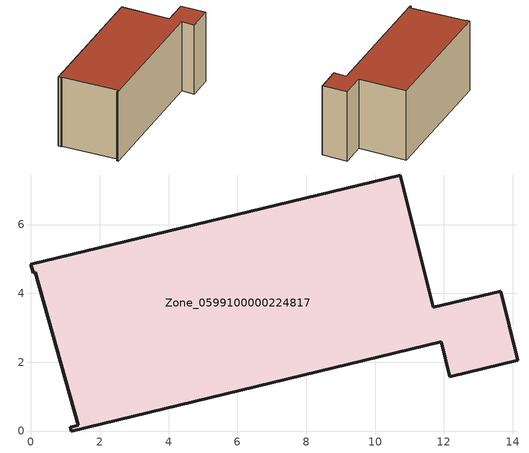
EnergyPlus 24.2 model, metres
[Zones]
Zone_0599100000224817
 floor ground (C_G): 1.17,0 1.14,0.11 1.38,0.16 0.12,4.61 0.06,4.59 0,4.84 10.74,7.44 11.69,3.59 13.66,4.06 14.14,2.06 12.17,1.58 11.93,2.59 z0
 wall outside (C_F): 10.74,7.44 0,4.84 0.06,4.59 0.12,4.61 1.38,0.16 1.14,0.11 1.17,0 11.93,2.59 12.17,1.58 14.14,2.06 13.66,4.06 11.69,3.59 10.74,7.44 z0:6.11
 roof outside (C_R): 1.17,0 11.93,2.59 12.17,1.58 14.14,2.06 13.66,4.06 11.69,3.59 10.74,7.44 0,4.84 0.06,4.59 0.12,4.61 1.38,0.16 1.14,0.11 z6.11
[BUILDING]
Pand.0599100000224817: North Axis=0; Terrain=City; Loads Convergence Tolerance Value=0.04; Temperature Convergence Tolerance Value=0.4; Solar Distribution=FullExterior; Maximum Number of Warmup Days=25; Minimum Number of Warmup Days=1
[Site:Location]
Rotterdam.The.Hague.AP_ZH_NLD Design_Conditions: Latitude=51.96; Longitude=4.45; Time Zone=1; Elevation=-4.5
[SITE:GROUNDTEMPERATURE:BUILDINGSURFACE]
18, 18, 18, 18, 18, 18, 18, 18, 18, 18, 18, 18
[MATERIAL] Thermal Absorptance=0.9; Solar Absorptance=0.7; Visible Absorptance=0.7
Name | Roughness | Thickness | Conductivity | Density | Specific Heat
G.TC.1975-1991 | MediumSmooth | 0.15 | 0.288461 | 540 | 1210
F.TC.1975-1991 | Rough | 0.3 | 0.230769 | 1920 | 840
R.TC.1975-1991 | MediumRough | 0.2 | 0.153846 | 1500 | 1000
[CONSTRUCTION]
C_G: G.TC.1975-1991
C_F: F.TC.1975-1991
C_R: R.TC.1975-1991
[ZONE]
Zone_0599100000224817: Type=1; Multiplier=1; Ceiling Height=Autocalculate; Volume=Autocalculate; Floor Area=autocalculate; Part of Total Floor Area=Yes
[ZONEINFILTRATION:DESIGNFLOWRATE]
Infil_Zone_0599100000224817: Zone or ZoneList or Space or SpaceList=Zone_0599100000224817; Schedule=AlwaysOn; Design Flow Rate Calculation Method=Flow/Area; Flow Rate per Floor Area=0.003; Constant Term Coefficient=1; Temperature Term Coefficient=0; Velocity Term Coefficient=0; Velocity Squared Term Coefficient=0
[HVACTEMPLATE:ZONE:IDEALLOADSAIRSYSTEM]
Zone_0599100000224817: Maximum Heating Supply Air Temperature=50; Minimum Cooling Supply Air Temperature=13; Maximum Heating Supply Air Humidity Ratio=0.0156; Minimum Cooling Supply Air Humidity Ratio=0.0077; Heating Limit=NoLimit; Cooling Limit=NoLimit; Dehumidification Control Type=ConstantSensibleHeatRatio; Cooling Sensible Heat Ratio=0.7; Dehumidification Setpoint=60; Humidification Control Type=None; Humidification Setpoint=30; Outdoor Air Method=None; Outdoor Air Flow Rate per Person=0.00944; Outdoor Air Flow Rate per Zone Floor Area=0; Outdoor Air Flow Rate per Zone=0; Demand Controlled Ventilation Type=None; Outdoor Air Economizer Type=NoEconomizer; Heat Recovery Type=None; Sensible Heat Recovery Effectiveness=0.7; Latent Heat Recovery Effectiveness=0.65
[ZONECONTROL:THERMOSTAT]
ThermostatControl_Zone_0599100000224817: Zone or ZoneList=Zone_0599100000224817; Control Type Schedule=DualSetpointControlType; Control 1=Thermostat_Zone_0599100000224817; Temperature Difference Between Cutout And Setpoint=0
[THERMOSTATSETPOINT:DUALSETPOINT]
Thermostat_Zone_0599100000224817: Heating Setpoint Temperature Schedule=HeatingSetpoint_Zone_0599100000224817; Cooling Setpoint Temperature Schedule=CoolingSetpoint_Zone_0599100000224817
[SCHEDULE:COMPACT]
HeatingSetpoint_Zone_0599100000224817: Through: 12/31, For: AllDays, Until: 24:00, 21
CoolingSetpoint_Zone_0599100000224817: Through: 12/31, For: AllDays, Until: 24:00, 24
DualSetpointControlType: Through: 12/31, For: AllDays, Until: 24:00, 4
AlwaysOn: Through: 12/31, For: AllDays, Until: 24:00, 1
